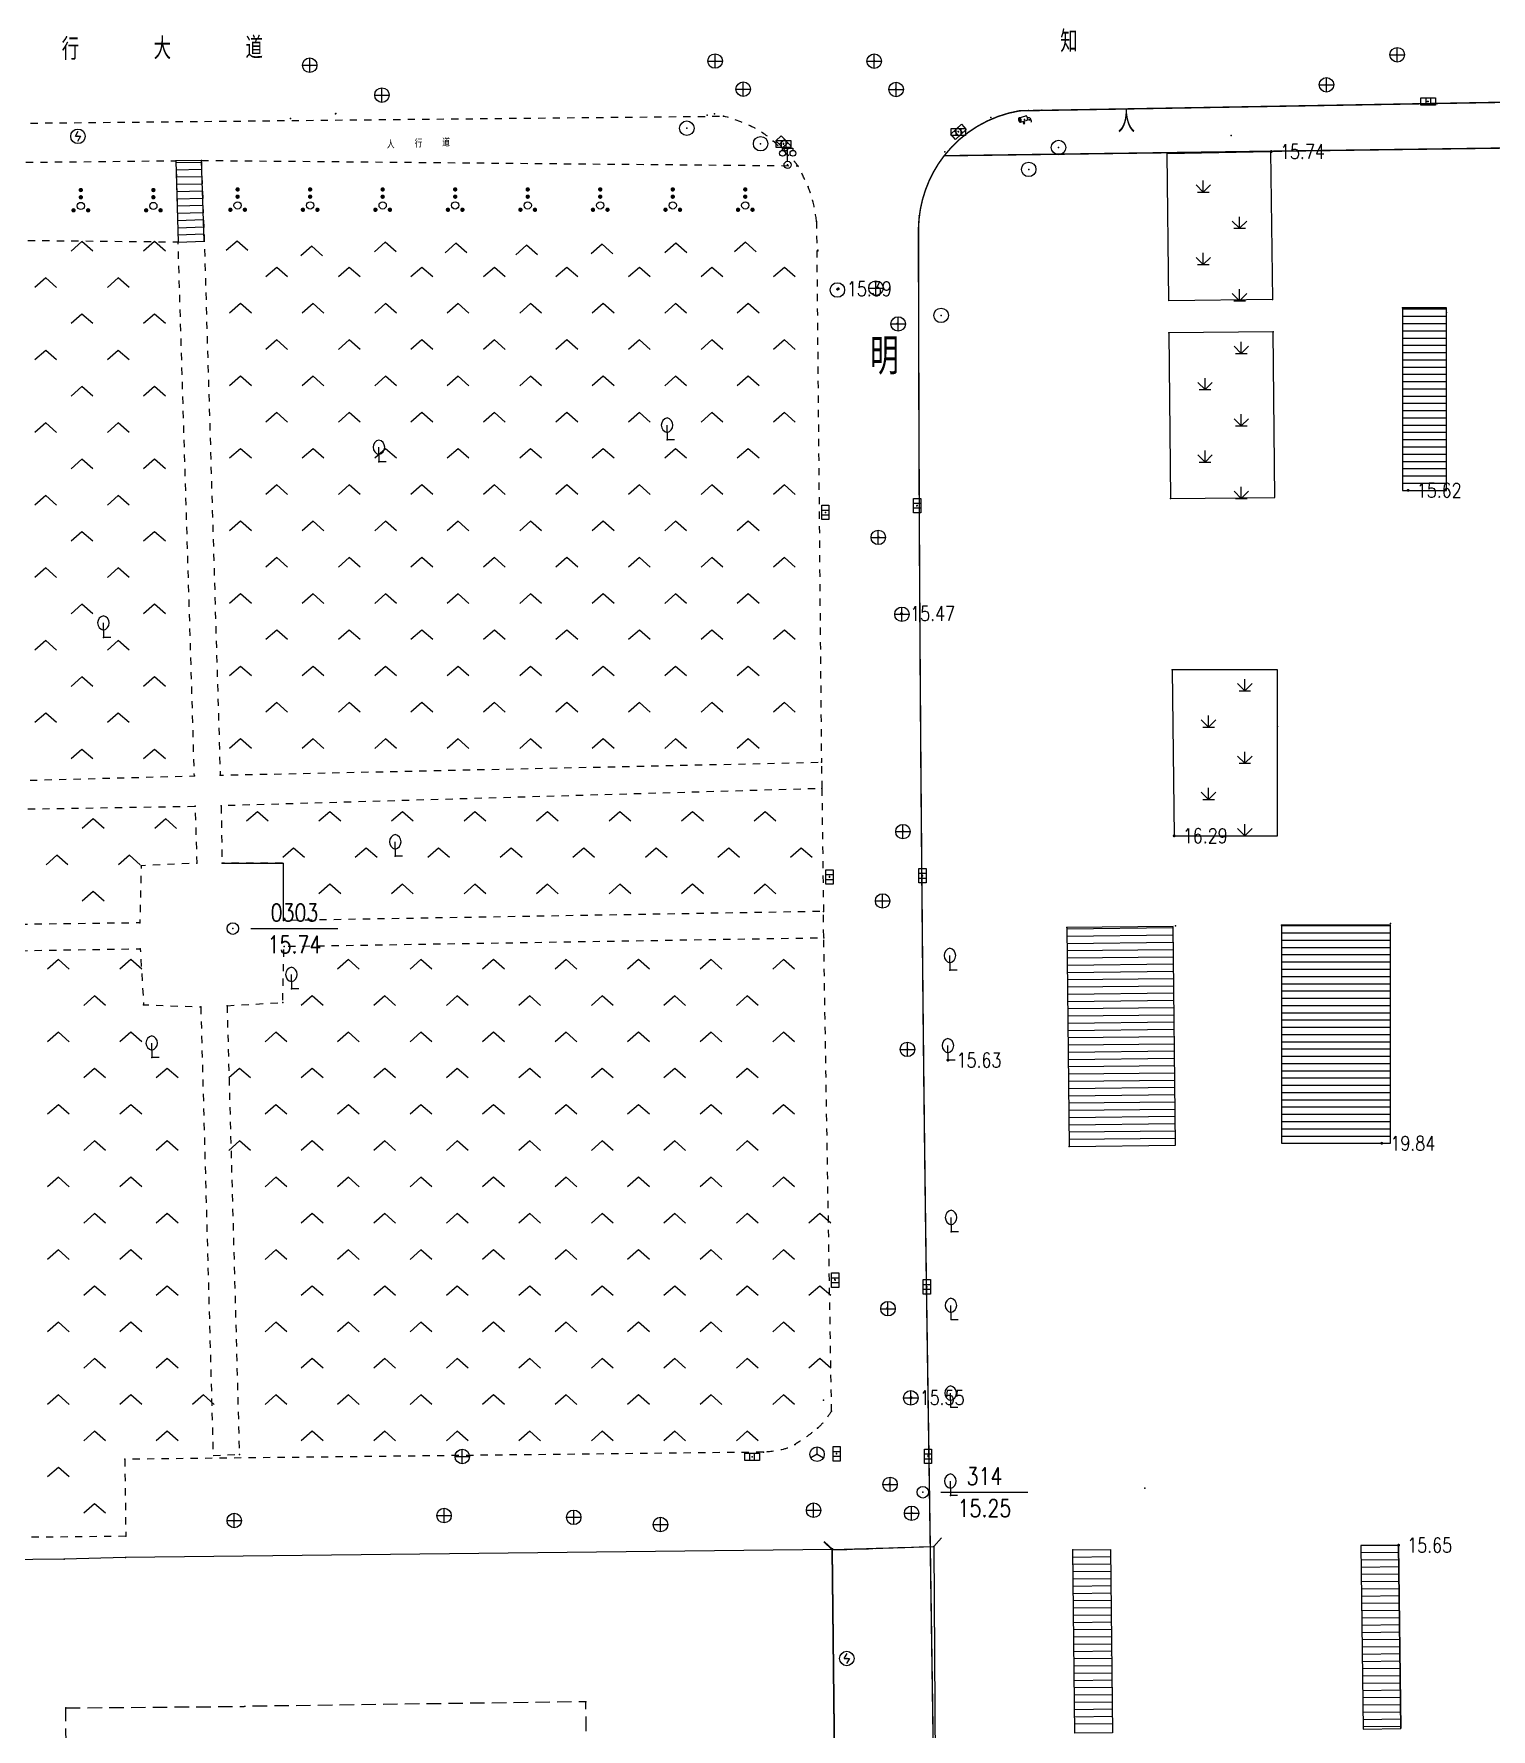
# Model space of a CAD drawing. Extents: x 940 to 2162, y 608 to 1562.
# Drawn here: x 1646.9 to 1747.4, y 1089.5 to 1206.3 of the extents above; entities that cross this region are included whole.
import ezdxf
from ezdxf.enums import TextEntityAlignment as Align

# ---------------------------------------------------------------- set-up
doc = ezdxf.new("R2010")
doc.units = 0
doc.header["$LTSCALE"] = 0.5
doc.header["$PDSIZE"] = 0.2
doc.linetypes.add('X5', pattern=[3, 2, -1])
doc.linetypes.add('X6', pattern=[2, 1, -1])
doc.layers.get('0').update_dxf_attribs({"linetype": 'CONTINUOUS'})
doc.layers.add('ASSIST', color=7, linetype='CONTINUOUS', plot=False)
for name, color, linetype in [('COMPONENT', 4, 'CONTINUOUS'), ('DLDW', 11, 'CONTINUOUS'), ('DLSS', 4, 'CONTINUOUS'), ('GCD', 1, 'CONTINUOUS'), ('GXYZ', 2, 'CONTINUOUS'), ('JMD', 6, 'CONTINUOUS'), ('KZD', 1, 'CONTINUOUS'), ('ZBTZ', 3, 'CONTINUOUS'), ('ZDH', 1, 'CONTINUOUS')]:
    doc.layers.add(name, color=color, linetype=linetype)
doc.styles.add('HZ', font='rs.shx', dxfattribs={"width": 0.8, "bigfont": 'hztxt.shx'})
doc.linetypes.add('1161', pattern='A,0,[149,AAA.SHX,S=0.15,R=0,X=0,Y=0],-1.6', length=1.6)

# ---------------------------------------------------------------- blocks, each defined once
blk = doc.blocks.new('gc050')
for p, q in [((-0.35, 0), (0.05, 0.69)), ((-0.35, 0), (0.35, 0)), ((0.35, 0), (-0.06, -0.69))]:
    blk.add_line(p, q)
blk.add_circle((0, 0), 1)
blk = doc.blocks.new('gc160')
at = {"const_width": 0.3}
for points in [[(-0.15, 2.2, 1), (0.15, 2.2, 1)], [(-0.15, 1.2, 1), (0.15, 1.2, 1)], [(-1.15, -0.6, 1), (-0.85, -0.6, 1)], [(0.85, -0.6, 1), (1.15, -0.6, 1)]]:
    blk.add_lwpolyline(points, format="xyb", close=True, dxfattribs=at)
blk.add_circle((0, 0), 0.5)
blk = doc.blocks.new('gc211')
for p, q in [((0, 0), (-1.5, -1.32)), ((1.5, -1.32), (0, 0))]:
    blk.add_line(p, q)
blk = doc.blocks.new('gc143')
for p, q in [((0, 1), (0, 2)), ((0, 1), (0, 0)), ((1, 0), (0, 0))]:
    blk.add_line(p, q)
for centre, start, end in [((0.225, 2), 102.68038, 257.31962), ((-0.225, 2), 282.68038, 77.31962)]:
    blk.add_arc(centre, 1.025, start, end)
blk = doc.blocks.new('gc188')
blk.add_circle((0, 0), 1)
blk = doc.blocks.new('gc043')
for p, q in [((-1, 0), (1, 0)), ((0, -1), (0, 1))]:
    blk.add_line(p, q)
blk.add_circle((0, 0), 1)
blk = doc.blocks.new('gc041')
for p, q in [((-1, 0.5), (1, 0.5)), ((-1, -0.5), (-1, 0.5)), ((-0.33, 0.5), (-0.33, -0.5)), ((0.33, 0.5), (0.33, -0.5)), ((1, 0.5), (1, -0.5)), ((1, -0.5), (-1, -0.5))]:
    blk.add_line(p, q)
blk = doc.blocks.new('gc097')
for p, q in [((-0.7, 2), (-0.7, 2.3)), ((-0.7, 2.3), (0.7, 2.3)), ((0, 0.5), (0, 2.3)), ((0.7, 2.3), (0.7, 2))]:
    blk.add_line(p, q)
for centre, radius in [((-0.7, 1.6), 0.4), ((0, 0), 0.5), ((0.73, 1.6), 0.4)]:
    blk.add_circle(centre, radius)
blk = doc.blocks.new('gc048')
for q in [(-0.87, -0.5), (0, 1), (0.87, -0.5)]:
    blk.add_line((0, 0), q)
blk.add_circle((0, 0), 1)
blk = doc.blocks.new('gc117')
blk.add_circle((0, 0), 0.8)
blk.add_point((0, 0))
blk = doc.blocks.new('gc124')
for p, q in [((-1, 1), (0, 0)), ((-0.8, 0), (0.8, 0)), ((0, 0), (0, 1.6)), ((0, 0), (1, 1))]:
    blk.add_line(p, q)
blk = doc.blocks.new('gcbj0612')
for p, q in [((-0.75, 0.26), (0.16, 0.53)), ((-0.57, -0.34), (0.34, -0.07))]:
    blk.add_line(p, q)
at = {"flags": 128}
for points in [[(-0.73, 0.26), (-0.77, 0.25), (-0.79, 0.23), (-0.81, 0.19), (-0.83, 0.15), (-0.84, 0.1), (-0.84, 0.05), (-0.84, -0.01), (-0.83, -0.07), (-0.81, -0.12), (-0.79, -0.18), (-0.77, -0.23), (-0.74, -0.27), (-0.7, -0.3), (-0.67, -0.33), (-0.63, -0.34), (-0.6, -0.34), (-0.57, -0.34), (-0.54, -0.32), (-0.51, -0.29), (-0.49, -0.25), (-0.48, -0.2), (-0.47, -0.15), (-0.47, -0.1), (-0.48, -0.04), (-0.49, 0.02), (-0.51, 0.07), (-0.54, 0.13), (-0.56, 0.17), (-0.6, 0.21), (-0.63, 0.24), (-0.67, 0.26), (-0.7, 0.27)], [(-0.71, 0.18), (-0.72, 0.17), (-0.75, 0.12), (-0.75, 0.04), (-0.74, -0.06), (-0.7, -0.15), (-0.66, -0.22), (-0.62, -0.25), (-0.6, -0.26), (-0.59, -0.24), (-0.57, -0.2), (-0.56, -0.12), (-0.58, -0.02), (-0.61, 0.08), (-0.66, 0.14), (-0.7, 0.17)]]:
    blk.add_lwpolyline(points, close=True, dxfattribs=at)
blk.add_lwpolyline([(0.3, -0.08), (0.33, -0.07), (0.36, -0.05), (0.38, -0.02), (0.4, 0.02), (0.41, 0.07), (0.42, 0.12), (0.41, 0.18), (0.41, 0.23), (0.39, 0.29), (0.37, 0.35), (0.35, 0.4), (0.32, 0.44), (0.28, 0.48), (0.25, 0.51), (0.21, 0.52), (0.18, 0.53), (0.15, 0.52)], dxfattribs=at)
at = {"extrusion": (0, 0, -1), "flags": 128}
blk.add_lwpolyline([(-0.4, 0.25), (-0.51, 0.28), (-0.61, 0.29), (-0.69, 0.27), (-0.77, 0.2), (-0.81, 0.09), (-0.82, -0.01), (-0.8, -0.06), (-0.76, -0.08), (-0.7, -0.09), (-0.64, -0.09), (-0.59, -0.07), (-0.57, -0.04), (-0.59, -0.01), (-0.63, 0.02), (-0.69, 0.03), (-0.75, 0.03), (-0.79, 0.02), (-0.84, -0.01), (-0.89, -0.1), (-0.91, -0.19), (-0.9, -0.29), (-0.87, -0.38)], dxfattribs=at)
blk.add_lwpolyline([(-0.09, -0.2), (-0.22, -0.54), (0.05, -0.54)], close=True)
blk = doc.blocks.new('GC200')
at = {"linetype": 'Continuous', "const_width": 0.2, "flags": 128}
blk.add_lwpolyline([(-0.1, 0, 1), (0.1, 0, 1)], format="xyb", close=True, dxfattribs=at)

msp = doc.modelspace()

# ---------------------------------------------------------------- linework, layer by layer
at = {"linetype": 'Continuous'}
for p, q in [((1659.9, 1149.18), (1664.13, 1149.18)), ((1664.13, 1145.23, 15.72), (1664.13, 1149.18, 6.12))]:
    msp.add_line(p, q, dxfattribs=at)
at = {"layer": 'ASSIST', "linetype": 'Continuous', "flags": 128}
for points in [[(1656.7, 1197.6), (1656.87, 1191.98), (1658.67, 1192.05), (1658.47, 1197.62)], [(1741.29, 1187.46), (1741.29, 1174.88), (1744.31, 1174.88), (1744.31, 1187.46)], [(1718.13, 1144.75), (1718.3, 1129.66), (1725.64, 1129.74), (1725.47, 1144.83)], [(1732.93, 1144.92), (1732.93, 1129.88), (1740.45, 1129.88), (1740.45, 1144.92)], [(1701.97, 1101.85), (1708.96, 1102.09), (1709.21, 1064.94), (1702.38, 1064.84)], [(1718.7, 1089.22), (1718.55, 1101.86), (1721.14, 1101.89), (1721.29, 1089.25)], [(1741.16, 1089.54), (1741.01, 1102.18), (1738.41, 1102.15), (1738.56, 1089.51)]]:
    msp.add_lwpolyline(points, close=True, dxfattribs=at)
at = {"layer": 'DLSS', "linetype": 'Continuous', "flags": 128}
for points in [[(1714.88, 1201.04, 0.1, 0.1, 0.092666), (1711.99, 1199.98, 0.1, 0.1, 0.092666), (1709.68, 1197.94, 0.1, 0.1, 0.081088), (1708.39, 1195.57, 0.1, 0.1, 0.081088), (1707.91, 1192.92, 0.1, 0.1, 0)], [(1707.91, 1192.92, 0.1, 0.1, 0.000948), (1707.98, 1170.65, 0.1, 0.1, 0.000948), (1708.14, 1148.39, 0.1, 0.1, 0.000605), (1708.28, 1134.18, 0.1, 0.1, 0.000605), (1708.46, 1119.98, 0.1, 0.1, 0)]]:
    msp.add_lwpolyline(points, format="xyseb", dxfattribs=at)
at = {"layer": 'DLSS', "linetype": 'Continuous', "const_width": 0.1, "flags": 128}
for points in [[(1714.88, 1201.04), (1772.97, 1202.06)], [(1709.68, 1197.94), (1872, 1200.18)], [(1708.46, 1119.98), (1709.52, 1048.19)]]:
    msp.add_lwpolyline(points, dxfattribs=at)
at = {"layer": 'DLSS', "linetype": 'X6', "flags": 128}
for points in [[(1591.7, 1199.64), (1694.48, 1200.67)], [(1627.74, 1192.27), (1628.4, 1158.28), (1632.27, 1158.35), (1632.35, 1154.53), (1657.99, 1155.2), (1656.87, 1191.98), (1627.74, 1192.27), (1627.66, 1197.29), (1656.72, 1197.6), (1656.87, 1191.98)], [(1658.47, 1197.62), (1699.59, 1197.25)], [(1658.47, 1197.5), (1658.67, 1192.05), (1659.77, 1155.25), (1701.22, 1156.14), (1701.25, 1154.33), (1659.83, 1153.14), (1659.9, 1149.18)], [(1701.25, 1154.33), (1701.36, 1145.86)], [(1628.51, 1148.62), (1632.41, 1148.7), (1632.4, 1152.69), (1658.04, 1153.11), (1658.16, 1149.18), (1654.32, 1149), (1654.23, 1145.07), (1628.74, 1144.73), (1628.51, 1148.62)], [(1660.24, 1139.36), (1664.08, 1139.58), (1664.17, 1143.45), (1701.38, 1144.05), (1701.36, 1145.86), (1664.13, 1145.23), (1664.13, 1149.18), (1659.9, 1149.18)], [(1701.92, 1111.41), (1701.38, 1144.05)], [(1626.83, 1143.03), (1627.59, 1102.52), (1629.37, 1102.54), (1628.61, 1142.87), (1654.25, 1143.29), (1654.49, 1139.43), (1658.43, 1139.28)], [(1658.43, 1139.28), (1659.28, 1108.37)], [(1660.24, 1139.36), (1661.09, 1108.44)], [(1697.22, 1108.59), (1653.19, 1108.1)], [(1653.19, 1108.1), (1653.26, 1102.79)], [(1659.28, 1108.37), (1661.09, 1108.44)], [(1653.26, 1102.79), (1627.59, 1102.52), (1584.29, 1102.11)]]:
    msp.add_lwpolyline(points, dxfattribs=at)
for points in [[(1700.88, 1193.42, 0.032125), (1700.63, 1194.82, 0.044108), (1700.3, 1195.79, 0.009339), (1699.8, 1196.87, 0.0252), (1699.59, 1197.25, 0.056415), (1699.3, 1197.61, 0.01345), (1697.89, 1198.95, 0.067549), (1696.55, 1199.88, 0.049759), (1694.48, 1200.67)], [(1701.92, 1111.41, -0.028088), (1701.38, 1110.68, -0.04323), (1700.96, 1110.25, -0.020641), (1700.29, 1109.72, -0.016811), (1699.41, 1109.13, -0.080016), (1698.58, 1108.78, -0.052426), (1697.22, 1108.59)]]:
    msp.add_lwpolyline(points, format="xyb", dxfattribs=at)
at = {"layer": 'DLSS', "linetype": 'X6', "elevation": 15.36, "flags": 128}
msp.add_lwpolyline([(1700.88, 1193.42), (1701.22, 1156.14)], dxfattribs=at)
at = {"layer": 'JMD', "linetype": 'Continuous'}
for p, q in [((1656.7, 1197.6), (1656.87, 1191.98)), ((1658.67, 1192.05), (1658.47, 1197.62)), ((1656.7, 1197.48), (1658.47, 1197.5)), ((1656.72, 1196.98), (1658.49, 1197.01)), ((1656.73, 1196.48), (1658.51, 1196.51)), ((1656.75, 1195.98), (1658.53, 1196.01)), ((1656.76, 1195.48), (1658.55, 1195.52)), ((1656.78, 1194.98), (1658.56, 1195.02)), ((1656.79, 1194.48), (1658.58, 1194.53)), ((1656.81, 1193.98), (1658.6, 1194.03)), ((1656.82, 1193.48), (1658.62, 1193.54)), ((1656.84, 1192.98), (1658.63, 1193.04)), ((1656.85, 1192.48), (1658.65, 1192.55)), ((1656.87, 1191.98), (1658.67, 1192.05)), ((1741.29, 1187.46), (1741.29, 1174.88)), ((1741.29, 1187.38), (1744.31, 1187.38)), ((1744.31, 1174.88), (1744.31, 1187.46)), ((1741.29, 1186.88), (1744.31, 1186.88)), ((1741.29, 1186.38), (1744.31, 1186.38)), ((1741.29, 1185.88), (1744.31, 1185.88)), ((1741.29, 1185.38), (1744.31, 1185.38)), ((1741.29, 1184.88), (1744.31, 1184.88)), ((1741.29, 1184.38), (1744.31, 1184.38)), ((1741.29, 1183.88), (1744.31, 1183.88)), ((1741.29, 1183.38), (1744.31, 1183.38)), ((1741.29, 1182.88), (1744.31, 1182.88)), ((1741.29, 1182.38), (1744.31, 1182.38)), ((1741.29, 1181.88), (1744.31, 1181.88)), ((1741.29, 1181.38), (1744.31, 1181.38)), ((1741.29, 1180.88), (1744.31, 1180.88)), ((1741.29, 1180.38), (1744.31, 1180.38)), ((1741.29, 1179.88), (1744.31, 1179.88)), ((1741.29, 1179.38), (1744.31, 1179.38)), ((1741.29, 1178.88), (1744.31, 1178.88)), ((1741.29, 1178.38), (1744.31, 1178.38)), ((1741.29, 1177.88), (1744.31, 1177.88)), ((1741.29, 1177.38), (1744.31, 1177.38)), ((1741.29, 1176.88), (1744.31, 1176.88)), ((1741.29, 1176.38), (1744.31, 1176.38)), ((1741.29, 1175.88), (1744.31, 1175.88)), ((1741.29, 1175.38), (1744.31, 1175.38)), ((1741.29, 1174.88), (1744.31, 1174.88)), ((1718.13, 1144.75), (1718.3, 1129.66)), ((1718.13, 1144.66), (1725.47, 1144.74)), ((1718.14, 1144.16), (1725.48, 1144.24)), ((1725.64, 1129.74), (1725.47, 1144.83)), ((1732.93, 1144.92), (1732.93, 1129.88)), ((1732.93, 1144.88), (1740.45, 1144.88)), ((1732.93, 1144.38), (1740.45, 1144.38)), ((1732.93, 1143.88), (1740.45, 1143.88)), ((1740.45, 1129.88), (1740.45, 1144.92)), ((1718.15, 1143.66), (1725.48, 1143.74)), ((1718.15, 1143.16), (1725.49, 1143.24)), ((1718.16, 1142.66), (1725.49, 1142.74)), ((1732.93, 1143.38), (1740.45, 1143.38)), ((1732.93, 1142.88), (1740.45, 1142.88)), ((1718.16, 1142.16), (1725.5, 1142.24)), ((1718.17, 1141.66), (1725.51, 1141.74)), ((1732.93, 1142.38), (1740.45, 1142.38)), ((1732.93, 1141.88), (1740.45, 1141.88)), ((1718.17, 1141.16), (1725.51, 1141.24)), ((1718.18, 1140.66), (1725.52, 1140.74)), ((1732.93, 1141.38), (1740.45, 1141.38)), ((1732.93, 1140.88), (1740.45, 1140.88)), ((1732.93, 1140.38), (1740.45, 1140.38)), ((1718.18, 1140.16), (1725.52, 1140.24)), ((1718.19, 1139.66), (1725.53, 1139.74)), ((1718.19, 1139.16), (1725.53, 1139.24)), ((1732.93, 1139.88), (1740.45, 1139.88)), ((1732.93, 1139.38), (1740.45, 1139.38)), ((1718.2, 1138.66), (1725.54, 1138.74)), ((1718.21, 1138.16), (1725.54, 1138.24)), ((1732.93, 1138.88), (1740.45, 1138.88)), ((1732.93, 1138.38), (1740.45, 1138.38)), ((1718.21, 1137.66), (1725.55, 1137.74)), ((1718.22, 1137.16), (1725.55, 1137.24)), ((1732.93, 1137.88), (1740.45, 1137.88)), ((1732.93, 1137.38), (1740.45, 1137.38)), ((1732.93, 1136.88), (1740.45, 1136.88)), ((1718.22, 1136.66), (1725.56, 1136.74)), ((1718.23, 1136.16), (1725.57, 1136.24)), ((1718.23, 1135.66), (1725.57, 1135.74)), ((1732.93, 1136.38), (1740.45, 1136.38)), ((1732.93, 1135.88), (1740.45, 1135.88)), ((1718.24, 1135.16), (1725.58, 1135.24)), ((1718.24, 1134.66), (1725.58, 1134.74)), ((1732.93, 1135.38), (1740.45, 1135.38)), ((1732.93, 1134.88), (1740.45, 1134.88)), ((1718.25, 1134.16), (1725.59, 1134.24)), ((1718.26, 1133.66), (1725.59, 1133.74)), ((1732.93, 1134.38), (1740.45, 1134.38)), ((1732.93, 1133.88), (1740.45, 1133.88)), ((1732.93, 1133.38), (1740.45, 1133.38)), ((1718.26, 1133.16), (1725.6, 1133.24)), ((1718.27, 1132.66), (1725.6, 1132.74)), ((1718.27, 1132.16), (1725.61, 1132.24)), ((1732.93, 1132.88), (1740.45, 1132.88)), ((1732.93, 1132.38), (1740.45, 1132.38)), ((1718.28, 1131.66), (1725.62, 1131.74)), ((1718.28, 1131.16), (1725.62, 1131.24)), ((1732.93, 1131.88), (1740.45, 1131.88)), ((1732.93, 1131.38), (1740.45, 1131.38)), ((1718.29, 1130.66), (1725.63, 1130.74)), ((1718.29, 1130.16), (1725.63, 1130.24)), ((1732.93, 1130.88), (1740.45, 1130.88)), ((1732.93, 1130.38), (1740.45, 1130.38)), ((1732.93, 1129.88), (1740.45, 1129.88)), ((1718.3, 1129.66), (1725.64, 1129.74)), ((1701.97, 1101.85), (1701.39, 1102.4)), ((1702, 1101.88), (1701.42, 1102.43)), ((1708.96, 1102.09), (1709.51, 1102.68)), ((1708.96, 1102.09), (1709.51, 1102.68)), ((1718.55, 1101.86), (1721.14, 1101.89)), ((1718.7, 1089.22), (1718.55, 1101.86)), ((1721.14, 1101.89), (1721.29, 1089.25)), ((1738.41, 1102.15, 15.65), (1741.01, 1102.18, 15.65)), ((1741.01, 1102.18), (1738.41, 1102.15)), ((1738.41, 1102.15), (1738.56, 1089.51)), ((1741.01, 1102.18, 15.65), (1741.16, 1089.54, 15.65)), ((1741.16, 1089.54), (1741.01, 1102.18)), ((1718.55, 1101.36), (1721.15, 1101.39)), ((1718.56, 1100.86), (1721.15, 1100.89)), ((1741.01, 1101.68), (1738.42, 1101.65)), ((1741.02, 1101.18), (1738.43, 1101.15)), ((1741.03, 1100.68), (1738.43, 1100.65)), ((1718.57, 1100.36), (1721.16, 1100.39)), ((1718.57, 1099.86), (1721.17, 1099.89)), ((1741.03, 1100.18), (1738.44, 1100.15)), ((1741.04, 1099.68), (1738.44, 1099.65)), ((1718.58, 1099.36), (1721.17, 1099.39)), ((1718.58, 1098.86), (1721.18, 1098.89)), ((1718.59, 1098.36), (1721.18, 1098.39)), ((1741.04, 1099.18), (1738.45, 1099.15)), ((1741.05, 1098.68), (1738.46, 1098.65)), ((1718.6, 1097.86), (1721.19, 1097.89)), ((1718.6, 1097.36), (1721.19, 1097.39)), ((1741.06, 1098.18), (1738.46, 1098.15)), ((1741.06, 1097.68), (1738.47, 1097.65)), ((1741.07, 1097.18), (1738.47, 1097.15)), ((1718.61, 1096.86), (1721.2, 1096.89)), ((1718.61, 1096.36), (1721.21, 1096.39)), ((1741.07, 1096.68), (1738.48, 1096.65)), ((1741.08, 1096.18), (1738.49, 1096.15)), ((1718.62, 1095.86), (1721.21, 1095.89)), ((1718.63, 1095.36), (1721.22, 1095.39)), ((1718.63, 1094.86), (1721.22, 1094.89)), ((1741.09, 1095.68), (1738.49, 1095.65)), ((1741.09, 1095.18), (1738.5, 1095.15)), ((1718.64, 1094.36), (1721.23, 1094.39)), ((1718.64, 1093.86), (1721.24, 1093.89)), ((1741.1, 1094.68), (1738.5, 1094.65)), ((1741.1, 1094.18), (1738.51, 1094.15)), ((1741.11, 1093.68), (1738.52, 1093.65)), ((1718.65, 1093.36), (1721.24, 1093.39)), ((1718.65, 1092.86), (1721.25, 1092.89)), ((1741.11, 1093.18), (1738.52, 1093.15)), ((1741.12, 1092.68), (1738.53, 1092.65)), ((1718.66, 1092.36), (1721.25, 1092.39)), ((1718.67, 1091.86), (1721.26, 1091.89)), ((1718.67, 1091.36), (1721.27, 1091.39)), ((1741.13, 1092.18), (1738.53, 1092.15)), ((1741.13, 1091.68), (1738.54, 1091.65)), ((1718.68, 1090.86), (1721.27, 1090.89)), ((1718.68, 1090.36), (1721.28, 1090.39)), ((1741.14, 1091.18), (1738.55, 1091.15)), ((1741.14, 1090.68), (1738.55, 1090.65)), ((1741.15, 1090.18), (1738.56, 1090.15)), ((1718.69, 1089.86), (1721.28, 1089.89)), ((1741.16, 1089.68), (1738.56, 1089.65))]:
    msp.add_line(p, q, dxfattribs=at)
at = {"layer": 'JMD', "linetype": 'X5'}
for p, q in [((1701.97, 1101.85), (1708.96, 1102.09)), ((1702, 1101.88), (1708.96, 1102.09)), ((1649.12, 1090.96, 15.97), (1661.41, 1091.07, 15.75)), ((1649.15, 1088.55, 16.05), (1649.12, 1090.96, 15.97))]:
    msp.add_line(p, q, dxfattribs=at)
at = {"layer": 'JMD', "linetype": 'Continuous', "flags": 128}
for points in [[(1701.97, 1101.88), (1653.24, 1101.32)], [(1701.97, 1101.88), (1702, 1101.88), (1708.96, 1102.09), (1709.21, 1064.94)], [(1701.97, 1101.88), (1702.38, 1064.84)], [(1653.24, 1101.32), (1649.01, 1101.22), (1593.08, 1100.63), (1584.31, 1100.42)]]:
    msp.add_lwpolyline(points, dxfattribs=at)
at = {"layer": 'JMD', "linetype": 'X5', "elevation": 15.75, "flags": 128}
msp.add_lwpolyline([(1685.01, 1089.37), (1684.98, 1091.39), (1661.41, 1091.07)], dxfattribs=at)
at = {"layer": 'KZD', "linetype": 'Continuous'}
for p, q in [((1661.89, 1144.68), (1667.89, 1144.68)), ((1709.46, 1105.83), (1715.46, 1105.83))]:
    msp.add_line(p, q, dxfattribs=at)
at = {"layer": 'ZBTZ', "linetype": '1161', "flags": 128}
for points, elevation in [([(1725.05, 1198.09), (1732.19, 1198.23), (1732.32, 1188.03), (1725.17, 1187.94)], 15.67), ([(1732.36, 1185.81), (1725.17, 1185.74), (1725.28, 1174.32), (1732.47, 1174.39)], 16.32), ([(1725.41, 1162.52), (1725.54, 1151.07), (1732.66, 1151.07), (1732.66, 1162.52)], 16.26)]:
    msp.add_lwpolyline(points, close=True, dxfattribs=dict(at, elevation=elevation))
at = {"layer": 'ZDH', "linetype": 'Continuous'}
for p in [(1740.89, 1204.91, 15.78), (1740.92, 1204.9, 15.75), (1740.92, 1204.9, 15.75), (1665.94, 1204.18, 14.47), (1665.94, 1204.18, 14.47), (1665.96, 1204.14, 14.46), (1693.89, 1204.48, 15.05), (1693.89, 1204.47, 15.01), (1693.89, 1204.47, 15.01), (1704.86, 1204.5, 15.28), (1704.86, 1204.46, 15.28), (1704.86, 1204.46, 15.28), (1695.83, 1202.53, 15.06), (1695.83, 1202.53, 15.06), (1695.84, 1202.5, 15.1), (1706.36, 1202.55, 15.31), (1706.37, 1202.51, 15.3), (1706.37, 1202.51, 15.3), (1736.01, 1202.86, 15.69), (1736.04, 1202.83, 15.67), (1736.04, 1202.83, 15.67), (1670.92, 1202.12, 14.5), (1670.92, 1202.12, 14.53), (1670.92, 1202.12, 14.53), (1716.41, 1201.08, 15.35), (1716.41, 1201.08, 15.35), (1743.01, 1201.69, 15.74), (1743.05, 1201.68, 15.71), (1743.05, 1201.68, 15.71), (1664.62, 1200.51, 14.37), (1664.62, 1200.51, 14.37), (1664.62, 1200.51, 14.37), (1667.72, 1200.84, 14.44), (1667.72, 1200.84, 14.44), (1667.73, 1200.85, 14.42), (1693.35, 1200.75, 14.96), (1693.35, 1200.75, 14.96), (1693.84, 1200.83, 14.95), (1694.48, 1200.67, 15.05), (1712.89, 1200.58, 15.35), (1714.88, 1201.04, 15.34), (1715.23, 1200.43, 15.48), (1715.49, 1201.06, 15.38), (1649.96, 1199.28, 14.24), (1691.94, 1199.84, 15.1), (1697.03, 1198.76, 15.17), (1697.89, 1198.95, 15.15), (1698.6, 1198.78, 15.18), (1698.6, 1198.75, 15.14), (1698.6, 1198.75, 15.14), (1710.64, 1199.61, 15.29), (1710.66, 1199.58, 15.28), (1710.66, 1199.58, 15.28), (1710.67, 1199.59, 15.32), (1729.47, 1199.34, 15.7), (1656.7, 1197.6, 14.38), (1656.72, 1197.6, 14.41), (1658.47, 1197.62, 14.42), (1698.85, 1198.01, 15.16), (1709.68, 1197.94, 15.3), (1709.72, 1198.21, 15.34), (1717.57, 1198.51, 15.55), (1725.05, 1198.09, 15.67), (1732.19, 1198.23, 15.74), (1698.89, 1197.31, 15.31), (1699.59, 1197.25, 15.23), (1715.51, 1197, 15.52), (1700.3, 1195.79, 15.29), (1700.88, 1193.42, 15.36), (1707.91, 1192.92, 15.36), (1707.96, 1193.8, 15.38), (1656.87, 1191.98, 15.28), (1658.67, 1192.05, 15.31), (1707.91, 1192.37, 15.36), (1707.91, 1192.37, 15.36), (1700.97, 1191.43, 15.34), (1700.97, 1191.43, 15.34), (1700.98, 1191.38, 15.34), (1702.29, 1188.74, 15.39), (1702.32, 1188.69, 15.43), (1704.98, 1188.82, 15.46), (1704.99, 1188.83, 15.41), (1732.32, 1188.03, 16.32), (1741.29, 1187.46, 15.62), (1741.29, 1187.46, 15.62), (1741.29, 1187.46, 15.62), (1744.31, 1187.13, 16.08), (1744.31, 1187.13, 16.08), (1744.31, 1187.13, 16.08), (1706.45, 1186.39, 15.43), (1706.51, 1186.35, 15.47), (1709.47, 1186.94, 15.46), (1725.17, 1185.74, 16.29), (1732.36, 1185.81, 16.32), (1690.58, 1178.37, 15.72), (1670.71, 1176.85, 15.52), (1725.28, 1174.32, 16.29), (1741.67, 1174.88, 15.62), (1741.67, 1174.88, 15.62), (1741.67, 1174.88, 15.62), (1701.49, 1173.36, 15.47), (1707.79, 1173.81, 15.44), (1707.82, 1173.83, 15.48), (1705.14, 1171.64, 15.52), (1705.18, 1171.66, 15.47), (1706.74, 1166.39, 15.47), (1706.77, 1166.34, 15.5), (1651.72, 1164.74, 15.56), (1725.41, 1162.52, 16.26), (1732.66, 1158.6, 16.34), (1701.22, 1156.14, 15.57), (1657.99, 1155.2, 15.6), (1659.77, 1155.25, 15.6), (1701.25, 1154.33, 15.59), (1658.04, 1153.11, 15.61), (1659.83, 1153.14, 15.62), (1706.84, 1151.36, 15.52), (1706.85, 1151.38, 15.48), (1725.54, 1151.07, 16.29), (1671.84, 1149.66, 15.65), (1654.32, 1149, 15.67), (1658.16, 1149.18, 15.67), (1659.9, 1149.18, 15.66), (1701.77, 1148.23, 15.49), (1701.78, 1148.26, 15.46), (1708.14, 1148.39, 15.45), (1708.18, 1148.32, 15.49), (1705.43, 1146.6, 15.48), (1705.44, 1146.58, 15.52), (1654.23, 1145.07, 15.77), (1664.13, 1145.23, 15.72), (1701.36, 1145.86, 15.57), (1740.45, 1145.02, 16.4), (1701.38, 1144.05, 15.59), (1718.13, 1144.75, 16.37), (1725.64, 1144.86, 16.4), (1732.93, 1144.92, 16.37), (1654.25, 1143.29, 15.78), (1664.17, 1143.45, 15.73), (1710.08, 1141.82, 15.63), (1664.68, 1140.52, 15.73), (1654.49, 1139.43, 15.79), (1658.43, 1139.28, 15.78), (1660.24, 1139.36, 15.78), (1664.08, 1139.58, 15.76), (1655.05, 1135.79, 15.9), (1707.15, 1136.35, 15.53), (1707.16, 1136.38, 15.49), (1709.94, 1135.61, 15.63), (1739.85, 1129.88, 19.84), (1718.3, 1129.66, 21.13), (1710.16, 1123.77, 15.81), (1702.15, 1120.48, 15.47), (1702.16, 1120.44, 15.49), (1708.46, 1119.98, 15.48), (1708.48, 1119.98, 15.52), (1705.76, 1118.54, 15.52), (1705.81, 1118.48, 15.54), (1707.38, 1112.33, 15.58), (1707.4, 1112.35, 15.55), (1707.4, 1112.34, 15.56), (1707.41, 1112.3, 15.54), (1701.36, 1112.17, 16.01), (1701.92, 1111.41, 15.54), (1701.92, 1111.41, 15.51), (1700.96, 1110.25, 15.55), (1699.41, 1109.13, 15.56), (1653.19, 1108.1, 15.72), (1661.09, 1108.44, 15.78), (1676.46, 1108.29, 15.64), (1696.45, 1108.27, 15.56), (1697.22, 1108.59, 15.57), (1700.92, 1108.45, 15.55), (1702.26, 1108.5, 15.52), (1702.27, 1108.47, 15.56), (1708.57, 1108.36, 15.53), (1708.57, 1108.3, 15.56), (1705.92, 1106.43, 15.57), (1705.93, 1106.42, 15.57), (1705.95, 1106.37, 15.61), (1710.11, 1105.6, 15.79), (1723.51, 1106.1, 15.65), (1723.51, 1106.1, 15.65), (1675.2, 1104.22, 15.66), (1684.14, 1104.1, 15.61), (1700.68, 1104.59, 15.56), (1707.44, 1104.38, 15.61), (1707.46, 1104.38, 15.56), (1707.51, 1104.39, 15.58), (1660.71, 1103.83, 15.87), (1660.71, 1103.83, 15.87), (1660.74, 1103.88, 15.7), (1690.12, 1103.6, 15.59), (1653.26, 1102.79, 15.74), (1701.97, 1101.85, 15.58), (1701.99, 1101.92, 15.54), (1702, 1101.88, 15.57), (1708.96, 1102.09, 15.61), (1718.55, 1101.86, 15.66), (1741.01, 1102.18, 15.65), (1649.01, 1101.22, 16.05), (1653.24, 1101.32, 15.74), (1702.97, 1094.37, 15.59), (1721.23, 1094.59, 18.35), (1684.98, 1091.39, 15.75), (1684.98, 1091.39, 15.75), (1649.12, 1090.96, 15.97), (1649.12, 1090.96, 15.97)]:
    msp.add_point(p, dxfattribs=at)

# ---------------------------------------------------------------- block references
at = {"layer": 'COMPONENT', "linetype": 'Continuous', "xscale": 0.5, "yscale": 0.5}
msp.add_blockref('gcbj0612', (1715.23, 1200.43, 15.48), dxfattribs=at)
at = {"layer": 'DLDW', "linetype": 'Continuous', "xscale": 0.5, "yscale": 0.5}
msp.add_blockref('gc097', (1698.89, 1197.31, 15.31), dxfattribs=at)
at = {"layer": 'GCD', "linetype": 'Continuous'}
ref = msp.add_blockref('GC200', (1732.23, 1198.23, 15.74), dxfattribs=dict(at, xscale=0.5, yscale=0.5, zscale=0.5))
ref.add_attrib('height', '15.74', dxfattribs={"linetype": 'Continuous', "height": 1, "style": 'HZ', "width": 0.8}).set_placement((1732.84, 1198.23, 15.74), align=Align.MIDDLE_LEFT)
ref = msp.add_blockref('GC200', (1702.38, 1188.77, 15.39), dxfattribs=dict(at, xscale=0.5, yscale=0.5, zscale=0.5))
ref.add_attrib('height', '15.39', dxfattribs={"linetype": 'Continuous', "height": 1, "style": 'HZ', "width": 0.8}).set_placement((1702.98, 1188.77, 15.39), align=Align.MIDDLE_LEFT)
ref = msp.add_blockref('GC200', (1741.67, 1174.88, 15.62), dxfattribs=dict(at, xscale=0.5, yscale=0.5, zscale=0.5))
ref.add_attrib('height', '15.62', dxfattribs={"linetype": 'Continuous', "height": 1, "style": 'HZ', "width": 0.8}).set_placement((1742.27, 1174.88, 15.62), align=Align.MIDDLE_LEFT)
ref = msp.add_blockref('GC200', (1706.74, 1166.39, 15.47), dxfattribs=dict(at, xscale=0.5, yscale=0.5, zscale=0.5))
ref.add_attrib('height', '15.47', dxfattribs={"linetype": 'Continuous', "height": 1, "style": 'HZ', "width": 0.8}).set_placement((1707.34, 1166.39, 15.47), align=Align.MIDDLE_LEFT)
ref = msp.add_blockref('GC200', (1725.54, 1151.07, 16.29), dxfattribs=dict(at, xscale=0.5, yscale=0.5, zscale=0.5))
ref.add_attrib('height', '16.29', dxfattribs={"linetype": 'Continuous', "height": 1, "style": 'HZ', "width": 0.8}).set_placement((1726.14, 1151.07, 16.29), align=Align.MIDDLE_LEFT)
ref = msp.add_blockref('GC200', (1709.94, 1135.61, 15.63), dxfattribs=dict(at, xscale=0.5, yscale=0.5, zscale=0.5))
ref.add_attrib('height', '15.63', dxfattribs={"linetype": 'Continuous', "height": 1, "style": 'HZ', "width": 0.8}).set_placement((1710.54, 1135.61, 15.63), align=Align.MIDDLE_LEFT)
ref = msp.add_blockref('GC200', (1739.85, 1129.88, 19.84), dxfattribs=dict(at, xscale=0.5, yscale=0.5, zscale=0.5))
ref.add_attrib('height', '19.84', dxfattribs={"linetype": 'Continuous', "height": 1, "style": 'HZ', "width": 0.8}).set_placement((1740.45, 1129.88, 19.84), align=Align.MIDDLE_LEFT)
ref = msp.add_blockref('GC200', (1707.4, 1112.35, 15.55), dxfattribs=dict(at, xscale=0.5, yscale=0.5, zscale=0.5))
ref.add_attrib('height', '15.55', dxfattribs={"linetype": 'Continuous', "height": 1, "style": 'HZ', "width": 0.8}).set_placement((1708, 1112.35, 15.55), align=Align.MIDDLE_LEFT)
ref = msp.add_blockref('GC200', (1741.01, 1102.18, 15.65), dxfattribs=dict(at, xscale=0.5, yscale=0.5, zscale=0.5))
ref.add_attrib('height', '15.65', dxfattribs={"linetype": 'Continuous', "height": 1, "style": 'HZ', "width": 0.8}).set_placement((1741.61, 1102.18, 15.65), align=Align.MIDDLE_LEFT)
at = {"layer": 'GXYZ', "linetype": 'Continuous', "xscale": 0.5, "yscale": 0.5}
for name, p in [('gc043', (1665.94, 1204.18)), ('gc043', (1693.89, 1204.47)), ('gc043', (1704.86, 1204.46)), ('gc043', (1740.92, 1204.9)), ('gc043', (1670.92, 1202.12)), ('gc043', (1695.83, 1202.53)), ('gc043', (1706.37, 1202.51)), ('gc043', (1736.04, 1202.83)), ('gc188', (1691.94, 1199.84, 15.1)), ('gc050', (1649.96, 1199.28, 14.24)), ('gc188', (1697.03, 1198.77)), ('gc188', (1717.57, 1198.51, 15.55)), ('gc188', (1715.51, 1197, 15.52)), ('gc188', (1702.32, 1188.69, 15.43)), ('gc043', (1704.98, 1188.82, 15.46)), ('gc188', (1709.47, 1186.94, 15.46)), ('gc043', (1706.51, 1186.35, 15.47)), ('gc043', (1705.14, 1171.64, 15.52)), ('gc043', (1706.77, 1166.34, 15.5)), ('gc043', (1706.84, 1151.36, 15.52)), ('gc043', (1705.44, 1146.58, 15.52)), ('gc043', (1707.15, 1136.35, 15.53)), ('gc043', (1705.81, 1118.48, 15.54)), ('gc043', (1707.38, 1112.33, 15.58)), ('gc043', (1676.46, 1108.29, 15.64)), ('gc048', (1700.92, 1108.45, 15.55)), ('gc043', (1705.95, 1106.37, 15.61)), ('gc043', (1660.74, 1103.88, 15.7)), ('gc043', (1675.2, 1104.22, 15.66)), ('gc043', (1684.14, 1104.1, 15.61)), ('gc043', (1690.12, 1103.6, 15.59)), ('gc043', (1700.68, 1104.59, 15.56)), ('gc043', (1707.44, 1104.38, 15.61)), ('gc050', (1702.97, 1094.37, 15.59))]:
    msp.add_blockref(name, p, dxfattribs=at)
at = {"layer": 'GXYZ', "linetype": 'Continuous', "xscale": 0.5, "yscale": 0.5, "zscale": 0.5}
for p in [(1743.05, 1201.68, 15.71), (1698.6, 1198.75, 15.14), (1710.66, 1199.58, 15.28)]:
    msp.add_blockref('gc041', p, dxfattribs=at)
at = {"layer": 'GXYZ', "linetype": 'Continuous', "yscale": 0.5, "zscale": 0.5}
for p, xscale, rotation in [((1710.67, 1199.59, 15.32), 0.4999999999999999, 42.29815833665713), ((1698.6, 1198.78, 15.18), 0.4999999999999999, 133.895002725798), ((1707.82, 1173.83, 15.48), 0.5, 90), ((1701.49, 1173.36, 15.47), 0.5, 90), ((1701.77, 1148.23, 15.49), 0.5, 90), ((1708.18, 1148.32, 15.49), 0.5, 90), ((1702.16, 1120.44, 15.49), 0.5, 90), ((1708.48, 1119.98, 15.52), 0.5, 90), ((1702.27, 1108.47, 15.56), 0.5, 90), ((1708.57, 1108.3, 15.56), 0.5, 90), ((1696.45, 1108.27, 15.56), 0.5, 180)]:
    msp.add_blockref('gc041', p, dxfattribs=dict(at, xscale=xscale, rotation=rotation))
at = {"layer": 'KZD', "linetype": 'Continuous', "xscale": 0.5, "yscale": 0.5}
for p in [(1660.64, 1144.68, 15.74), (1708.21, 1105.83, 15.25)]:
    msp.add_blockref('gc117', p, dxfattribs=at)
at = {"layer": 'ZBTZ', "linetype": 'Continuous', "xscale": 0.5, "yscale": 0.5}
for name, p in [('gc160', (1650.16, 1194.48)), ('gc160', (1655.16, 1194.48)), ('gc160', (1660.97, 1194.52)), ('gc160', (1665.97, 1194.52)), ('gc160', (1670.97, 1194.52)), ('gc160', (1675.97, 1194.52)), ('gc160', (1680.97, 1194.52)), ('gc160', (1685.97, 1194.52)), ('gc160', (1690.97, 1194.52)), ('gc160', (1695.97, 1194.52)), ('gc124', (1727.55, 1195.44)), ('gc124', (1730.05, 1192.94)), ('gc211', (1650.24, 1192.03)), ('gc211', (1655.24, 1192.03)), ('gc211', (1660.93, 1192.06)), ('gc211', (1671.15, 1191.99)), ('gc211', (1676.02, 1191.92)), ('gc211', (1680.89, 1191.78)), ('gc211', (1686.1, 1191.85)), ('gc211', (1691.18, 1191.92)), ('gc211', (1695.98, 1191.99)), ('gc211', (1666.08, 1191.71)), ('gc124', (1727.55, 1190.44)), ('gc211', (1647.74, 1189.53)), ('gc211', (1652.74, 1189.53)), ('gc211', (1663.67, 1190.25)), ('gc211', (1668.67, 1190.25)), ('gc211', (1673.67, 1190.25)), ('gc211', (1678.67, 1190.25)), ('gc211', (1683.67, 1190.25)), ('gc211', (1688.67, 1190.25)), ('gc211', (1693.67, 1190.25)), ('gc211', (1698.67, 1190.25)), ('gc124', (1730.05, 1187.94)), ('gc211', (1661.17, 1187.75)), ('gc211', (1666.17, 1187.75)), ('gc211', (1671.17, 1187.75)), ('gc211', (1676.17, 1187.75)), ('gc211', (1681.17, 1187.75)), ('gc211', (1686.17, 1187.75)), ('gc211', (1691.17, 1187.75)), ('gc211', (1696.17, 1187.75)), ('gc211', (1650.24, 1187.03)), ('gc211', (1655.24, 1187.03)), ('gc211', (1663.67, 1185.25)), ('gc211', (1668.67, 1185.25)), ('gc211', (1673.67, 1185.25)), ('gc211', (1678.67, 1185.25)), ('gc211', (1683.67, 1185.25)), ('gc211', (1688.67, 1185.25)), ('gc211', (1693.67, 1185.25)), ('gc211', (1698.67, 1185.25)), ('gc124', (1730.17, 1184.32)), ('gc211', (1647.74, 1184.53)), ('gc211', (1652.74, 1184.53)), ('gc211', (1661.17, 1182.75)), ('gc211', (1666.17, 1182.75)), ('gc211', (1671.17, 1182.75)), ('gc211', (1676.17, 1182.75)), ('gc211', (1681.17, 1182.75)), ('gc211', (1686.17, 1182.75)), ('gc211', (1691.17, 1182.75)), ('gc211', (1696.17, 1182.75)), ('gc124', (1727.67, 1181.82)), ('gc211', (1650.24, 1182.03)), ('gc211', (1655.24, 1182.03)), ('gc211', (1663.67, 1180.25)), ('gc211', (1668.67, 1180.25)), ('gc211', (1673.67, 1180.25)), ('gc211', (1678.67, 1180.25)), ('gc211', (1683.67, 1180.25)), ('gc211', (1688.67, 1180.25)), ('gc211', (1693.67, 1180.25)), ('gc211', (1698.67, 1180.25)), ('gc124', (1730.17, 1179.32)), ('gc211', (1647.74, 1179.53)), ('gc211', (1652.74, 1179.53)), ('gc143', (1690.58, 1178.37, 15.72)), ('gc211', (1661.17, 1177.75)), ('gc211', (1666.17, 1177.75)), ('gc143', (1670.71, 1176.85, 15.52)), ('gc211', (1671.17, 1177.75)), ('gc211', (1676.17, 1177.75)), ('gc211', (1681.17, 1177.75)), ('gc211', (1686.17, 1177.75)), ('gc211', (1691.17, 1177.75)), ('gc211', (1696.17, 1177.75)), ('gc211', (1650.24, 1177.03)), ('gc211', (1655.24, 1177.03)), ('gc124', (1727.67, 1176.82)), ('gc211', (1647.74, 1174.53)), ('gc211', (1652.74, 1174.53)), ('gc211', (1663.67, 1175.25)), ('gc211', (1668.67, 1175.25)), ('gc211', (1673.67, 1175.25)), ('gc211', (1678.67, 1175.25)), ('gc211', (1683.67, 1175.25)), ('gc211', (1688.67, 1175.25)), ('gc211', (1693.67, 1175.25)), ('gc211', (1698.67, 1175.25)), ('gc124', (1730.17, 1174.32)), ('gc211', (1650.24, 1172.03)), ('gc211', (1655.24, 1172.03)), ('gc211', (1661.17, 1172.75)), ('gc211', (1666.17, 1172.75)), ('gc211', (1671.17, 1172.75)), ('gc211', (1676.17, 1172.75)), ('gc211', (1681.17, 1172.75)), ('gc211', (1686.17, 1172.75)), ('gc211', (1691.17, 1172.75)), ('gc211', (1696.17, 1172.75)), ('gc211', (1647.74, 1169.53)), ('gc211', (1652.74, 1169.53)), ('gc211', (1663.67, 1170.25)), ('gc211', (1668.67, 1170.25)), ('gc211', (1673.67, 1170.25)), ('gc211', (1678.67, 1170.25)), ('gc211', (1683.67, 1170.25)), ('gc211', (1688.67, 1170.25)), ('gc211', (1693.67, 1170.25)), ('gc211', (1698.67, 1170.25)), ('gc211', (1661.17, 1167.75)), ('gc211', (1666.17, 1167.75)), ('gc211', (1671.17, 1167.75)), ('gc211', (1676.17, 1167.75)), ('gc211', (1681.17, 1167.75)), ('gc211', (1686.17, 1167.75)), ('gc211', (1691.17, 1167.75)), ('gc211', (1696.17, 1167.75)), ('gc211', (1650.24, 1167.03)), ('gc143', (1651.72, 1164.74, 15.56)), ('gc211', (1655.24, 1167.03)), ('gc211', (1663.67, 1165.25)), ('gc211', (1668.67, 1165.25)), ('gc211', (1673.67, 1165.25)), ('gc211', (1678.67, 1165.25)), ('gc211', (1683.67, 1165.25)), ('gc211', (1688.67, 1165.25)), ('gc211', (1693.67, 1165.25)), ('gc211', (1698.67, 1165.25)), ('gc211', (1647.74, 1164.53)), ('gc211', (1652.74, 1164.53)), ('gc211', (1661.17, 1162.75)), ('gc211', (1666.17, 1162.75)), ('gc211', (1671.17, 1162.75)), ('gc211', (1676.17, 1162.75)), ('gc211', (1681.17, 1162.75)), ('gc211', (1686.17, 1162.75)), ('gc211', (1691.17, 1162.75)), ('gc211', (1696.17, 1162.75)), ('gc211', (1650.24, 1162.03)), ('gc211', (1655.24, 1162.03)), ('gc124', (1730.41, 1161.07)), ('gc211', (1663.67, 1160.25)), ('gc211', (1668.67, 1160.25)), ('gc211', (1673.67, 1160.25)), ('gc211', (1678.67, 1160.25)), ('gc211', (1683.67, 1160.25)), ('gc211', (1688.67, 1160.25)), ('gc211', (1693.67, 1160.25)), ('gc211', (1698.67, 1160.25)), ('gc211', (1647.74, 1159.53)), ('gc211', (1652.74, 1159.53)), ('gc124', (1727.91, 1158.57)), ('gc211', (1650.24, 1157.03)), ('gc211', (1655.24, 1157.03)), ('gc211', (1661.17, 1157.75)), ('gc211', (1666.17, 1157.75)), ('gc211', (1671.17, 1157.75)), ('gc211', (1676.17, 1157.75)), ('gc211', (1681.17, 1157.75)), ('gc211', (1686.17, 1157.75)), ('gc211', (1691.17, 1157.75)), ('gc211', (1696.17, 1157.75)), ('gc124', (1730.41, 1156.07)), ('gc124', (1727.91, 1153.57)), ('gc211', (1651.01, 1152.23)), ('gc211', (1656.01, 1152.23)), ('gc211', (1662.33, 1152.73)), ('gc211', (1667.33, 1152.73)), ('gc211', (1672.33, 1152.73)), ('gc211', (1677.33, 1152.73)), ('gc211', (1682.33, 1152.73)), ('gc211', (1687.33, 1152.73)), ('gc211', (1692.33, 1152.73)), ('gc211', (1697.33, 1152.73)), ('gc143', (1671.84, 1149.66, 15.65)), ('gc124', (1730.41, 1151.07)), ('gc211', (1648.51, 1149.73)), ('gc211', (1653.51, 1149.73)), ('gc211', (1664.83, 1150.23)), ('gc211', (1669.83, 1150.23)), ('gc211', (1674.83, 1150.23)), ('gc211', (1679.83, 1150.23)), ('gc211', (1684.83, 1150.23)), ('gc211', (1689.83, 1150.23)), ('gc211', (1694.83, 1150.23)), ('gc211', (1699.83, 1150.23)), ('gc211', (1667.33, 1147.73)), ('gc211', (1672.33, 1147.73)), ('gc211', (1677.33, 1147.73)), ('gc211', (1682.33, 1147.73)), ('gc211', (1687.33, 1147.73)), ('gc211', (1692.33, 1147.73)), ('gc211', (1697.33, 1147.73)), ('gc211', (1651.01, 1147.23)), ('gc143', (1710.08, 1141.82, 15.63)), ('gc211', (1648.61, 1142.54)), ('gc211', (1653.61, 1142.54)), ('gc143', (1664.68, 1140.52, 15.73)), ('gc211', (1668.61, 1142.54)), ('gc211', (1673.61, 1142.54)), ('gc211', (1678.61, 1142.54)), ('gc211', (1683.61, 1142.54)), ('gc211', (1688.61, 1142.54)), ('gc211', (1693.61, 1142.54)), ('gc211', (1698.61, 1142.54)), ('gc211', (1651.11, 1140.04)), ('gc211', (1666.11, 1140.04)), ('gc211', (1671.11, 1140.04)), ('gc211', (1676.11, 1140.04)), ('gc211', (1681.11, 1140.04)), ('gc211', (1686.11, 1140.04)), ('gc211', (1691.11, 1140.04)), ('gc211', (1696.11, 1140.04)), ('gc211', (1648.61, 1137.54)), ('gc211', (1653.61, 1137.54)), ('gc143', (1655.05, 1135.79, 15.9)), ('gc211', (1663.61, 1137.54)), ('gc211', (1668.61, 1137.54)), ('gc211', (1673.61, 1137.54)), ('gc211', (1678.61, 1137.54)), ('gc211', (1683.61, 1137.54)), ('gc211', (1688.61, 1137.54)), ('gc211', (1693.61, 1137.54)), ('gc211', (1698.61, 1137.54)), ('gc143', (1709.94, 1135.61, 15.63)), ('gc211', (1651.11, 1135.04)), ('gc211', (1656.11, 1135.04)), ('gc211', (1661.11, 1135.04)), ('gc211', (1666.11, 1135.04)), ('gc211', (1671.11, 1135.04)), ('gc211', (1676.11, 1135.04)), ('gc211', (1681.11, 1135.04)), ('gc211', (1686.11, 1135.04)), ('gc211', (1691.11, 1135.04)), ('gc211', (1696.11, 1135.04)), ('gc211', (1648.61, 1132.54)), ('gc211', (1653.61, 1132.54)), ('gc211', (1663.61, 1132.54)), ('gc211', (1668.61, 1132.54)), ('gc211', (1673.61, 1132.54)), ('gc211', (1678.61, 1132.54)), ('gc211', (1683.61, 1132.54)), ('gc211', (1688.61, 1132.54)), ('gc211', (1693.61, 1132.54)), ('gc211', (1698.61, 1132.54)), ('gc211', (1651.11, 1130.04)), ('gc211', (1656.11, 1130.04)), ('gc211', (1661.11, 1130.04)), ('gc211', (1666.11, 1130.04)), ('gc211', (1671.11, 1130.04)), ('gc211', (1676.11, 1130.04)), ('gc211', (1681.11, 1130.04)), ('gc211', (1686.11, 1130.04)), ('gc211', (1691.11, 1130.04)), ('gc211', (1696.11, 1130.04)), ('gc211', (1648.61, 1127.54)), ('gc211', (1653.61, 1127.54)), ('gc211', (1663.61, 1127.54)), ('gc211', (1668.61, 1127.54)), ('gc211', (1673.61, 1127.54)), ('gc211', (1678.61, 1127.54)), ('gc211', (1683.61, 1127.54)), ('gc211', (1688.61, 1127.54)), ('gc211', (1693.61, 1127.54)), ('gc211', (1698.61, 1127.54)), ('gc143', (1710.16, 1123.77, 15.81)), ('gc211', (1651.11, 1125.04)), ('gc211', (1656.11, 1125.04)), ('gc211', (1666.11, 1125.04)), ('gc211', (1671.11, 1125.04)), ('gc211', (1676.11, 1125.04)), ('gc211', (1681.11, 1125.04)), ('gc211', (1686.11, 1125.04)), ('gc211', (1691.11, 1125.04)), ('gc211', (1696.11, 1125.04)), ('gc211', (1701.11, 1125.04)), ('gc211', (1648.61, 1122.54)), ('gc211', (1653.61, 1122.54)), ('gc211', (1663.61, 1122.54)), ('gc211', (1668.61, 1122.54)), ('gc211', (1673.61, 1122.54)), ('gc211', (1678.61, 1122.54)), ('gc211', (1683.61, 1122.54)), ('gc211', (1688.61, 1122.54)), ('gc211', (1693.61, 1122.54)), ('gc211', (1698.61, 1122.54)), ('gc211', (1651.11, 1120.04)), ('gc211', (1656.11, 1120.04)), ('gc211', (1666.11, 1120.04)), ('gc211', (1671.11, 1120.04)), ('gc211', (1676.11, 1120.04)), ('gc211', (1681.11, 1120.04)), ('gc211', (1686.11, 1120.04)), ('gc211', (1691.11, 1120.04)), ('gc211', (1696.11, 1120.04)), ('gc211', (1701.11, 1120.04)), ('gc143', (1710.15, 1117.71, 15.81)), ('gc211', (1648.61, 1117.54)), ('gc211', (1653.61, 1117.54)), ('gc211', (1663.61, 1117.54)), ('gc211', (1668.61, 1117.54)), ('gc211', (1673.61, 1117.54)), ('gc211', (1678.61, 1117.54)), ('gc211', (1683.61, 1117.54)), ('gc211', (1688.61, 1117.54)), ('gc211', (1693.61, 1117.54)), ('gc211', (1698.61, 1117.54)), ('gc211', (1651.11, 1115.04)), ('gc211', (1656.11, 1115.04)), ('gc211', (1666.11, 1115.04)), ('gc211', (1671.11, 1115.04)), ('gc211', (1676.11, 1115.04)), ('gc211', (1681.11, 1115.04)), ('gc211', (1686.11, 1115.04)), ('gc211', (1691.11, 1115.04)), ('gc211', (1696.11, 1115.04)), ('gc211', (1701.11, 1115.04)), ('gc211', (1648.61, 1112.54)), ('gc211', (1653.61, 1112.54)), ('gc211', (1658.61, 1112.54)), ('gc211', (1663.61, 1112.54)), ('gc211', (1668.61, 1112.54)), ('gc211', (1673.61, 1112.54)), ('gc211', (1678.61, 1112.54)), ('gc211', (1683.61, 1112.54)), ('gc211', (1688.61, 1112.54)), ('gc211', (1693.61, 1112.54)), ('gc211', (1698.61, 1112.54)), ('gc143', (1710.13, 1111.66, 15.81)), ('gc211', (1651.11, 1110.04)), ('gc211', (1656.11, 1110.04)), ('gc211', (1666.11, 1110.04)), ('gc211', (1671.11, 1110.04)), ('gc211', (1676.11, 1110.04)), ('gc211', (1681.11, 1110.04)), ('gc211', (1686.11, 1110.04)), ('gc211', (1691.11, 1110.04)), ('gc211', (1696.11, 1110.04)), ('gc211', (1648.61, 1107.54)), ('gc143', (1710.11, 1105.6, 15.79)), ('gc211', (1651.11, 1105.04))]:
    msp.add_blockref(name, p, dxfattribs=at)

# ---------------------------------------------------------------- texts
at = {"layer": 'DLSS', "linetype": 'Continuous', "style": 'HZ', "width": 0.8}
for s, height, p in [('行', 1.5, (1648.84, 1204.55)), ('大', 1.5, (1655.18, 1204.59)), ('道', 1.5, (1661.51, 1204.64)), ('知', 1.5, (1717.69, 1205.07)), ('人', 1.5, (1721.65, 1199.55)), ('人', 0.5, (1671.26, 1198.45)), ('行', 0.5, (1673.17, 1198.52)), ('道', 0.5, (1675.07, 1198.59)), ('明', 2.5, (1704.56, 1182.87))]:
    msp.add_text(s, height=height, dxfattribs=at).set_placement(p)
at = {"layer": 'KZD', "linetype": 'Continuous', "style": 'HZ', "width": 0.8}
for s, p in [('0303', (1664.89, 1145.78)), ('15.74', (1664.89, 1143.58)), ('314', (1712.46, 1106.93)), ('15.25', (1712.46, 1104.73))]:
    msp.add_text(s, height=1.2, dxfattribs=at).set_placement(p, align=Align.MIDDLE)

doc.saveas('drawing.dxf')
